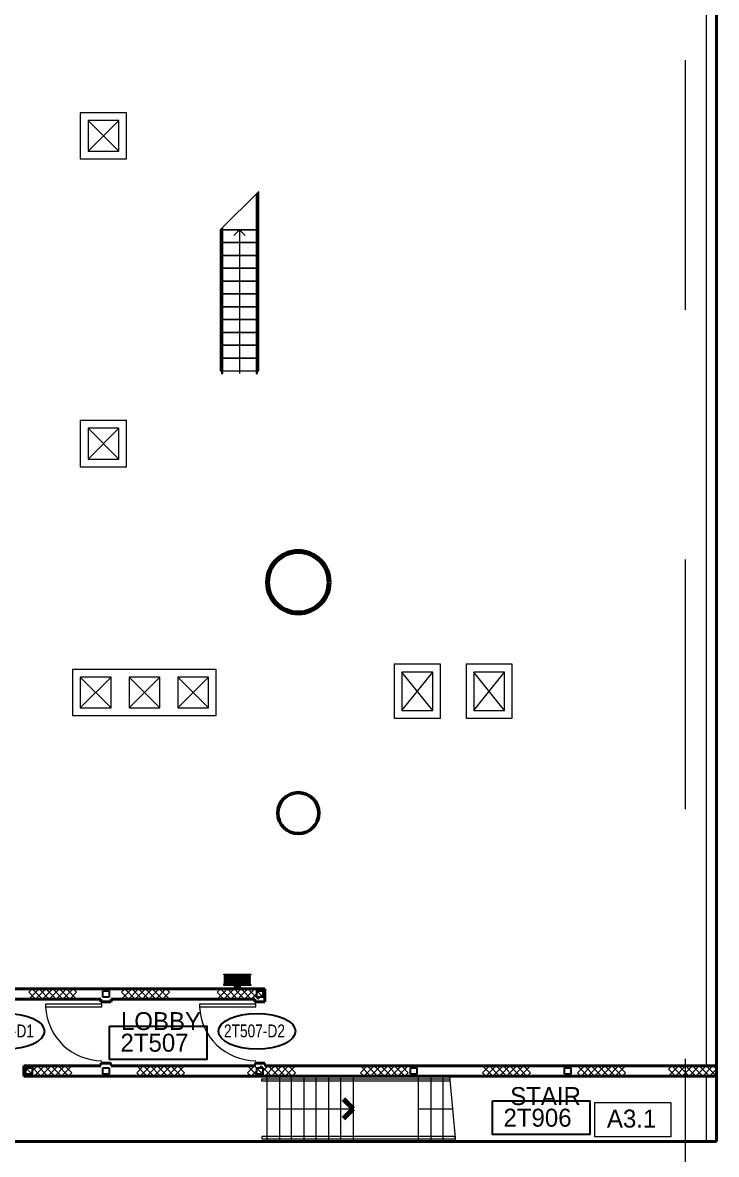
# Model space of a CAD drawing. Header units: metres. Extents: x 1807 to 3745, y 842 to 1968.
# Drawn here: x 3546.62 to 3560.15, y 1320.85 to 1342.9 of the extents above; entities that cross this region are included whole.
import ezdxf
from ezdxf.enums import TextEntityAlignment as Align

# ---------------------------------------------------------------- set-up
doc = ezdxf.new("R2010")
doc.units = ezdxf.units.M
doc.header["$MEASUREMENT"] = 0
doc.linetypes.add('DGN1', pattern=[7.299439, 0, -7.299439])
doc.linetypes.add('DGN2', pattern=[9.732586, 4.866293, -4.866293])
doc.layers.get('0').update_dxf_attribs({"lineweight": 0})
for name, color, linetype, lineweight in [('Level 1', 7, 'Continuous', 0), ('Level 31', 7, 'Continuous', 0), ('Level 33', 7, 'Continuous', 0), ('Primary Door', 7, 'Continuous', 0), ('TRIRIGA DOOR BOX', 7, 'Continuous', 0)]:
    doc.layers.add(name, color=color, linetype=linetype, lineweight=lineweight)
doc.styles.add('Style-CHAR_FAST_FONT', font='CHAR_FAST_FONT.shx', dxfattribs={"height": 0.2})

# ---------------------------------------------------------------- blocks, each defined once
blk = doc.blocks.new('AnonymusCell_284')
at = {"layer": 'Primary Door', "color": 7, "linetype": 'Continuous', "lineweight": 30}
blk.add_ellipse((0, 0), major_axis=(0.75, 0), ratio=0.466667, dxfattribs=at)
at = {"layer": 'Primary Door', "color": 7, "linetype": 'Continuous', "lineweight": 30, "style": 'Style-CHAR_FAST_FONT', "width": 0.799986}
blk.add_text('2T507-D2', height=0.25, dxfattribs=at).set_placement((-0.643, 0.133), align=Align.TOP_LEFT)
blk = doc.blocks.new('AnonymusCell_286')
at = {"layer": 'Primary Door', "color": 7, "linetype": 'Continuous', "lineweight": 30}
blk.add_ellipse((0, 0), major_axis=(0.75, 0), ratio=0.466667, dxfattribs=at)
at = {"layer": 'Primary Door', "color": 7, "linetype": 'Continuous', "lineweight": 30, "style": 'Style-CHAR_FAST_FONT', "width": 0.799986}
blk.add_text('2T507-D1', height=0.25, dxfattribs=at).set_placement((-0.643, 0.133), align=Align.TOP_LEFT)
blk = doc.blocks.new('RFNUM4_40')
at = {"layer": 'Level 33', "color": 7, "linetype": 'Continuous', "lineweight": 13, "extrusion": (0, 0, -1)}
blk.add_lwpolyline([(0.00154, -0.00207), (-0.00831, -0.00207), (-0.00831, 0.00235), (0.00154, 0.00235)], close=True, dxfattribs=at)
at = {"layer": 'Level 33', "color": 7, "linetype": 'Continuous', "lineweight": 13, "extrusion": (0, 0, -1), "style": 'Style-CHAR_FAST_FONT'}
blk.add_text('A3.1', height=0.002333, rotation=180, dxfattribs=at).set_placement((-0.00002, 0), align=Align.MIDDLE_LEFT)

msp = doc.modelspace()

# ---------------------------------------------------------------- linework, layer by layer
at = {"layer": 'Level 1', "color": 7, "linetype": 'DGN2', "lineweight": 0}
msp.add_line((3559.54, 1585.49), (3559.54, 1258.51), dxfattribs=at)
at = {"layer": 'Level 1', "color": 7, "linetype": 'Continuous', "lineweight": 40}
for p, q in [((3560.15, 1321.1), (3560.15, 1522.9)), ((3551.35, 1324.075), (3545.15, 1324.075)), ((3551.35, 1323.875), (3551.35, 1324.075)), ((3548.15, 1323.875), (3545.35, 1323.875)), ((3548.15, 1323.825), (3548.15, 1323.875)), ((3548.35, 1323.825), (3548.15, 1323.825)), ((3548.35, 1323.825), (3548.35, 1323.875)), ((3551.15, 1323.875), (3548.35, 1323.875)), ((3551.15, 1323.825), (3551.15, 1323.875)), ((3551.35, 1323.825), (3551.15, 1323.825)), ((3551.35, 1323.825), (3551.35, 1323.875)), ((3548.35, 1322.625), (3548.15, 1322.625)), ((3551.35, 1322.625), (3551.15, 1322.625)), ((3546.65, 1322.375), (3546.65, 1322.575)), ((3548.15, 1322.575), (3546.65, 1322.575)), ((3551.15, 1322.575), (3548.35, 1322.575)), ((3560.15, 1322.575), (3551.35, 1322.575)), ((3560.15, 1322.375), (3546.65, 1322.375)), ((3527.6, 1321.1), (3560.15, 1321.1))]:
    msp.add_line(p, q, dxfattribs=at)
at = {"layer": 'Level 1', "color": 7, "linetype": 'Continuous', "lineweight": 0}
for p, q in [((3559.95, 1521.425), (3559.95, 1322.575)), ((3548.65, 1341.15), (3547.75, 1341.15)), ((3547.75, 1341.15), (3547.75, 1340.25)), ((3548.65, 1340.25), (3548.65, 1341.15)), ((3547.9, 1340.4), (3548.5, 1341)), ((3548.5, 1340.4), (3547.9, 1341)), ((3547.75, 1340.25), (3548.65, 1340.25)), ((3550.479, 1338.867), (3551.229, 1339.617)), ((3551.204, 1336.067), (3551.204, 1339.592)), ((3551.229, 1338.867), (3551.229, 1339.617)), ((3551.179, 1339.567), (3551.179, 1336.067)), ((3550.479, 1338.867), (3550.479, 1338.617)), ((3551.229, 1338.867), (3550.479, 1338.867)), ((3550.479, 1338.867), (3551.229, 1338.867)), ((3550.504, 1338.892), (3550.504, 1336.067)), ((3550.529, 1336.067), (3550.529, 1338.917)), ((3550.854, 1338.867), (3550.743, 1338.757)), ((3550.854, 1338.867), (3550.854, 1336.067)), ((3550.854, 1338.867), (3550.964, 1338.757)), ((3551.229, 1338.617), (3551.229, 1338.867)), ((3550.479, 1338.617), (3551.229, 1338.617)), ((3550.479, 1338.617), (3550.479, 1338.367)), ((3551.229, 1338.617), (3550.479, 1338.617)), ((3551.229, 1338.367), (3551.229, 1338.617)), ((3550.479, 1338.367), (3551.229, 1338.367)), ((3550.479, 1338.367), (3550.479, 1338.117)), ((3551.229, 1338.367), (3550.479, 1338.367)), ((3551.229, 1338.117), (3551.229, 1338.367)), ((3550.479, 1338.117), (3551.229, 1338.117)), ((3550.479, 1338.117), (3550.479, 1337.867)), ((3551.229, 1338.117), (3550.479, 1338.117)), ((3551.229, 1337.867), (3551.229, 1338.117)), ((3550.479, 1337.867), (3551.229, 1337.867)), ((3550.479, 1337.867), (3550.479, 1337.617)), ((3551.229, 1337.867), (3550.479, 1337.867)), ((3551.229, 1337.617), (3551.229, 1337.867)), ((3550.479, 1337.617), (3551.229, 1337.617)), ((3550.479, 1337.617), (3550.479, 1337.367)), ((3551.229, 1337.617), (3550.479, 1337.617)), ((3551.229, 1337.367), (3551.229, 1337.617)), ((3550.479, 1337.367), (3551.229, 1337.367)), ((3550.479, 1337.367), (3550.479, 1337.117)), ((3551.229, 1337.367), (3550.479, 1337.367)), ((3551.229, 1337.117), (3551.229, 1337.367)), ((3550.479, 1337.117), (3551.229, 1337.117)), ((3550.479, 1337.117), (3550.479, 1336.867)), ((3551.229, 1337.117), (3550.479, 1337.117)), ((3551.229, 1336.867), (3551.229, 1337.117)), ((3550.479, 1336.867), (3551.229, 1336.867)), ((3550.479, 1336.867), (3550.479, 1336.617)), ((3551.229, 1336.867), (3550.479, 1336.867)), ((3551.229, 1336.617), (3551.229, 1336.867)), ((3550.479, 1336.617), (3551.229, 1336.617)), ((3550.479, 1336.617), (3550.479, 1336.367)), ((3551.229, 1336.617), (3550.479, 1336.617)), ((3551.229, 1336.367), (3551.229, 1336.617)), ((3550.479, 1336.367), (3551.229, 1336.367)), ((3550.479, 1336.367), (3550.479, 1336.117)), ((3551.229, 1336.367), (3550.479, 1336.367)), ((3551.229, 1336.117), (3551.229, 1336.367)), ((3550.479, 1336.117), (3551.229, 1336.117)), ((3550.504, 1336.067), (3550.529, 1336.067)), ((3551.179, 1336.067), (3551.204, 1336.067)), ((3548.65, 1335.15), (3547.75, 1335.15)), ((3547.75, 1335.15), (3547.75, 1334.25)), ((3547.9, 1334.4), (3548.5, 1335)), ((3548.5, 1334.4), (3547.9, 1335)), ((3548.65, 1334.25), (3548.65, 1335.15)), ((3547.75, 1334.25), (3548.65, 1334.25)), ((3554.77, 1330.4), (3553.87, 1330.4)), ((3553.87, 1330.4), (3553.87, 1329.35)), ((3554.77, 1329.35), (3554.77, 1330.4)), ((3556.17, 1330.4), (3555.27, 1330.4)), ((3555.27, 1330.4), (3555.27, 1329.35)), ((3556.17, 1329.35), (3556.17, 1330.4)), ((3550.4, 1330.3), (3547.6, 1330.3)), ((3547.6, 1330.3), (3547.6, 1329.4)), ((3547.75, 1329.55), (3548.35, 1330.15)), ((3548.35, 1329.55), (3547.75, 1330.15)), ((3548.7, 1329.55), (3549.3, 1330.15)), ((3549.3, 1329.55), (3548.7, 1330.15)), ((3549.65, 1329.55), (3550.25, 1330.15)), ((3550.25, 1329.55), (3549.65, 1330.15)), ((3550.4, 1329.4), (3550.4, 1330.3)), ((3554.02, 1329.5), (3554.62, 1330.25)), ((3554.62, 1329.5), (3554.02, 1330.25)), ((3555.42, 1329.5), (3556.02, 1330.25)), ((3556.02, 1329.5), (3555.42, 1330.25)), ((3547.6, 1329.4), (3550.4, 1329.4)), ((3553.87, 1329.35), (3554.77, 1329.35)), ((3555.27, 1329.35), (3556.17, 1329.35)), ((3550.566, 1324.348), (3551.056, 1324.348)), ((3550.566, 1324.329), (3551.056, 1324.329)), ((3550.566, 1324.311), (3551.056, 1324.311)), ((3550.566, 1324.292), (3551.056, 1324.292)), ((3550.566, 1324.274), (3551.056, 1324.274)), ((3550.566, 1324.255), (3551.056, 1324.255)), ((3550.566, 1324.218), (3551.056, 1324.218)), ((3550.566, 1324.199), (3551.056, 1324.199)), ((3550.566, 1324.181), (3551.056, 1324.181)), ((3550.566, 1324.162), (3551.056, 1324.162)), ((3550.569, 1324.237), (3551.056, 1324.237)), ((3550.569, 1324.237), (3551.056, 1324.237)), ((3546.745, 1324.008), (3546.811, 1324.075)), ((3546.945, 1324.075), (3546.745, 1323.875)), ((3546.878, 1323.875), (3546.745, 1324.008)), ((3546.811, 1324.075), (3547.011, 1323.875)), ((3547.078, 1324.075), (3546.878, 1323.875)), ((3547.145, 1323.875), (3546.945, 1324.075)), ((3547.011, 1323.875), (3547.211, 1324.075)), ((3547.278, 1323.875), (3547.078, 1324.075)), ((3547.345, 1324.075), (3547.145, 1323.875)), ((3547.211, 1324.075), (3547.411, 1323.875)), ((3547.478, 1324.075), (3547.278, 1323.875)), ((3547.545, 1323.875), (3547.345, 1324.075)), ((3547.411, 1323.875), (3547.611, 1324.075)), ((3547.678, 1323.875), (3547.478, 1324.075)), ((3547.678, 1324.008), (3547.545, 1323.875)), ((3547.611, 1324.075), (3547.678, 1324.008)), ((3548.553, 1324.008), (3548.62, 1324.075)), ((3548.753, 1324.075), (3548.553, 1323.875)), ((3548.686, 1323.875), (3548.553, 1324.008)), ((3548.62, 1324.075), (3548.82, 1323.875)), ((3548.886, 1324.075), (3548.686, 1323.875)), ((3548.953, 1323.875), (3548.753, 1324.075)), ((3548.82, 1323.875), (3549.02, 1324.075)), ((3549.086, 1323.875), (3548.886, 1324.075)), ((3549.153, 1324.075), (3548.953, 1323.875)), ((3549.02, 1324.075), (3549.22, 1323.875)), ((3549.286, 1324.075), (3549.086, 1323.875)), ((3549.353, 1323.875), (3549.153, 1324.075)), ((3549.22, 1323.875), (3549.42, 1324.075)), ((3549.486, 1323.875), (3549.286, 1324.075)), ((3549.486, 1324.008), (3549.353, 1323.875)), ((3549.42, 1324.075), (3549.486, 1324.008)), ((3550.417, 1324.008), (3550.483, 1324.075)), ((3550.617, 1324.075), (3550.417, 1323.875)), ((3550.55, 1323.875), (3550.417, 1324.008)), ((3550.483, 1324.075), (3550.683, 1323.875)), ((3550.75, 1324.075), (3550.55, 1323.875)), ((3550.817, 1323.875), (3550.617, 1324.075)), ((3550.683, 1323.875), (3550.883, 1324.075)), ((3550.95, 1323.875), (3550.75, 1324.075)), ((3551.017, 1324.075), (3550.817, 1323.875)), ((3550.883, 1324.075), (3551.083, 1323.875)), ((3551.15, 1324.075), (3550.95, 1323.875)), ((3551.217, 1323.875), (3551.017, 1324.075)), ((3551.083, 1323.875), (3551.283, 1324.075)), ((3551.35, 1323.875), (3551.15, 1324.075)), ((3551.35, 1324.008), (3551.217, 1323.875)), ((3551.283, 1324.075), (3551.35, 1324.008)), ((3548.172, 1323.775), (3547.072, 1323.775)), ((3547.072, 1323.775), (3547.072, 1323.725)), ((3547.072, 1323.725), (3548.172, 1323.725)), ((3548.172, 1323.725), (3548.172, 1323.775)), ((3551.172, 1323.775), (3550.072, 1323.775)), ((3550.072, 1323.775), (3550.072, 1323.725)), ((3550.072, 1323.725), (3551.172, 1323.725)), ((3551.172, 1323.725), (3551.172, 1323.775)), ((3548.006, 1322.814), (3548.006, 1322.814)), ((3546.65, 1322.575), (3546.85, 1322.375)), ((3546.65, 1322.442), (3546.783, 1322.575)), ((3546.717, 1322.375), (3546.65, 1322.442)), ((3546.917, 1322.575), (3546.717, 1322.375)), ((3546.783, 1322.575), (3546.983, 1322.375)), ((3546.85, 1322.375), (3547.05, 1322.575)), ((3547.117, 1322.375), (3546.917, 1322.575)), ((3546.983, 1322.375), (3547.183, 1322.575)), ((3547.05, 1322.575), (3547.25, 1322.375)), ((3547.317, 1322.575), (3547.117, 1322.375)), ((3547.183, 1322.575), (3547.383, 1322.375)), ((3547.25, 1322.375), (3547.45, 1322.575)), ((3547.517, 1322.375), (3547.317, 1322.575)), ((3547.383, 1322.375), (3547.583, 1322.575)), ((3547.45, 1322.575), (3547.583, 1322.442)), ((3547.583, 1322.442), (3547.517, 1322.375)), ((3548.849, 1322.575), (3549.049, 1322.375)), ((3548.849, 1322.442), (3548.982, 1322.575)), ((3548.915, 1322.375), (3548.849, 1322.442)), ((3549.115, 1322.575), (3548.915, 1322.375)), ((3548.982, 1322.575), (3549.182, 1322.375)), ((3549.049, 1322.375), (3549.249, 1322.575)), ((3549.315, 1322.375), (3549.115, 1322.575)), ((3549.182, 1322.375), (3549.382, 1322.575)), ((3549.249, 1322.575), (3549.449, 1322.375)), ((3549.515, 1322.575), (3549.315, 1322.375)), ((3549.382, 1322.575), (3549.582, 1322.375)), ((3549.449, 1322.375), (3549.649, 1322.575)), ((3549.715, 1322.375), (3549.515, 1322.575)), ((3549.582, 1322.375), (3549.782, 1322.575)), ((3549.649, 1322.575), (3549.782, 1322.442)), ((3549.782, 1322.442), (3549.715, 1322.375)), ((3551.011, 1322.575), (3551.211, 1322.375)), ((3551.011, 1322.442), (3551.145, 1322.575)), ((3551.078, 1322.375), (3551.011, 1322.442)), ((3551.278, 1322.575), (3551.078, 1322.375)), ((3551.145, 1322.575), (3551.345, 1322.375)), ((3551.211, 1322.375), (3551.411, 1322.575)), ((3551.478, 1322.375), (3551.278, 1322.575)), ((3551.345, 1322.375), (3551.545, 1322.575)), ((3551.411, 1322.575), (3551.611, 1322.375)), ((3551.678, 1322.575), (3551.478, 1322.375)), ((3551.545, 1322.575), (3551.745, 1322.375)), ((3551.611, 1322.375), (3551.811, 1322.575)), ((3551.878, 1322.375), (3551.678, 1322.575)), ((3551.745, 1322.375), (3551.945, 1322.575)), ((3551.811, 1322.575), (3551.945, 1322.442)), ((3551.945, 1322.442), (3551.878, 1322.375)), ((3553.21, 1322.575), (3553.41, 1322.375)), ((3553.21, 1322.442), (3553.343, 1322.575)), ((3553.277, 1322.375), (3553.21, 1322.442)), ((3553.477, 1322.575), (3553.277, 1322.375)), ((3553.343, 1322.575), (3553.543, 1322.375)), ((3553.41, 1322.375), (3553.61, 1322.575)), ((3553.677, 1322.375), (3553.477, 1322.575)), ((3553.543, 1322.375), (3553.743, 1322.575)), ((3553.61, 1322.575), (3553.81, 1322.375)), ((3553.877, 1322.575), (3553.677, 1322.375)), ((3553.743, 1322.575), (3553.943, 1322.375)), ((3553.81, 1322.375), (3554.01, 1322.575)), ((3554.077, 1322.375), (3553.877, 1322.575)), ((3553.943, 1322.375), (3554.143, 1322.575)), ((3554.01, 1322.575), (3554.143, 1322.442)), ((3554.143, 1322.442), (3554.077, 1322.375)), ((3555.591, 1322.575), (3555.791, 1322.375)), ((3555.591, 1322.442), (3555.724, 1322.575)), ((3555.657, 1322.375), (3555.591, 1322.442)), ((3555.857, 1322.575), (3555.657, 1322.375)), ((3555.724, 1322.575), (3555.924, 1322.375)), ((3555.791, 1322.375), (3555.991, 1322.575)), ((3556.057, 1322.375), (3555.857, 1322.575)), ((3555.924, 1322.375), (3556.124, 1322.575)), ((3555.991, 1322.575), (3556.191, 1322.375)), ((3556.257, 1322.575), (3556.057, 1322.375)), ((3556.124, 1322.575), (3556.324, 1322.375)), ((3556.191, 1322.375), (3556.391, 1322.575)), ((3556.457, 1322.375), (3556.257, 1322.575)), ((3556.324, 1322.375), (3556.524, 1322.575)), ((3556.391, 1322.575), (3556.524, 1322.442)), ((3556.524, 1322.442), (3556.457, 1322.375)), ((3557.444, 1322.575), (3557.644, 1322.375)), ((3557.444, 1322.442), (3557.577, 1322.575)), ((3557.511, 1322.375), (3557.444, 1322.442)), ((3557.711, 1322.575), (3557.511, 1322.375)), ((3557.577, 1322.575), (3557.777, 1322.375)), ((3557.644, 1322.375), (3557.844, 1322.575)), ((3557.911, 1322.375), (3557.711, 1322.575)), ((3557.777, 1322.375), (3557.977, 1322.575)), ((3557.844, 1322.575), (3558.044, 1322.375)), ((3558.111, 1322.575), (3557.911, 1322.375)), ((3557.977, 1322.575), (3558.177, 1322.375)), ((3558.044, 1322.375), (3558.244, 1322.575)), ((3558.311, 1322.375), (3558.111, 1322.575)), ((3558.177, 1322.375), (3558.377, 1322.575)), ((3558.244, 1322.575), (3558.377, 1322.442)), ((3558.377, 1322.442), (3558.311, 1322.375)), ((3559.217, 1322.508), (3559.283, 1322.575)), ((3559.417, 1322.575), (3559.217, 1322.375)), ((3559.35, 1322.375), (3559.217, 1322.508)), ((3559.283, 1322.575), (3559.483, 1322.375)), ((3559.55, 1322.575), (3559.35, 1322.375)), ((3559.617, 1322.375), (3559.417, 1322.575)), ((3559.483, 1322.375), (3559.683, 1322.575)), ((3559.75, 1322.375), (3559.55, 1322.575)), ((3559.817, 1322.575), (3559.617, 1322.375)), ((3559.683, 1322.575), (3559.883, 1322.375)), ((3559.95, 1322.575), (3559.75, 1322.375)), ((3560.017, 1322.375), (3559.817, 1322.575)), ((3559.883, 1322.375), (3560.083, 1322.575)), ((3560.15, 1322.375), (3559.95, 1322.575)), ((3560.15, 1322.508), (3560.017, 1322.375)), ((3560.083, 1322.575), (3560.15, 1322.508)), ((3551.29, 1322.325), (3554.954, 1322.325)), ((3551.29, 1322.275), (3551.29, 1322.325)), ((3554.954, 1322.275), (3551.29, 1322.275)), ((3551.39, 1322.375), (3554.945, 1322.375)), ((3551.39, 1321.1), (3551.39, 1322.375)), ((3551.39, 1322.375), (3551.63, 1322.375)), ((3551.63, 1322.375), (3551.63, 1321.1)), ((3551.87, 1321.1), (3551.87, 1322.375)), ((3551.87, 1322.375), (3552.11, 1322.375)), ((3552.11, 1322.375), (3552.11, 1321.1)), ((3552.35, 1321.1), (3552.35, 1322.375)), ((3552.35, 1322.375), (3552.59, 1322.375)), ((3552.59, 1322.375), (3552.59, 1321.1)), ((3552.83, 1321.1), (3552.83, 1322.375)), ((3552.83, 1322.375), (3553.07, 1322.375)), ((3553.07, 1322.375), (3553.07, 1321.1)), ((3554.345, 1321.1), (3554.345, 1322.375)), ((3554.345, 1322.375), (3554.585, 1322.375)), ((3554.585, 1322.375), (3554.585, 1321.1)), ((3554.825, 1321.1), (3554.825, 1322.375)), ((3554.825, 1322.375), (3554.945, 1322.375)), ((3554.945, 1322.375), (3555.065, 1321.1)), ((3554.954, 1322.325), (3554.954, 1322.275)), ((3559.95, 1322.375), (3559.95, 1321.1)), ((3551.39, 1321.737), (3553.07, 1321.737)), ((3554.345, 1321.737), (3555.005, 1321.737)), ((3555.06, 1321.2), (3551.29, 1321.2)), ((3551.29, 1321.2), (3551.29, 1321.15)), ((3551.29, 1321.15), (3555.06, 1321.15)), ((3551.63, 1321.1), (3551.87, 1321.1)), ((3552.11, 1321.1), (3552.35, 1321.1)), ((3552.59, 1321.1), (3552.83, 1321.1)), ((3554.585, 1321.1), (3554.825, 1321.1)), ((3555.06, 1321.15), (3555.06, 1321.2))]:
    msp.add_line(p, q, dxfattribs=at)
at = {"layer": 'Level 1', "color": 7, "linetype": 'Continuous', "lineweight": 13}
for p, q in [((3548.5, 1341), (3547.9, 1341)), ((3547.9, 1341), (3547.9, 1340.4)), ((3548.5, 1340.4), (3548.5, 1341)), ((3547.9, 1340.4), (3548.5, 1340.4)), ((3548.5, 1335), (3547.9, 1335)), ((3547.9, 1335), (3547.9, 1334.4)), ((3548.5, 1334.4), (3548.5, 1335)), ((3547.9, 1334.4), (3548.5, 1334.4)), ((3548.35, 1330.15), (3547.75, 1330.15)), ((3547.75, 1330.15), (3547.75, 1329.55)), ((3548.35, 1329.55), (3548.35, 1330.15)), ((3549.3, 1330.15), (3548.7, 1330.15)), ((3548.7, 1330.15), (3548.7, 1329.55)), ((3549.3, 1329.55), (3549.3, 1330.15)), ((3550.25, 1330.15), (3549.65, 1330.15)), ((3549.65, 1330.15), (3549.65, 1329.55)), ((3550.25, 1329.55), (3550.25, 1330.15)), ((3554.62, 1330.25), (3554.02, 1330.25)), ((3554.02, 1330.25), (3554.02, 1329.5)), ((3554.62, 1329.5), (3554.62, 1330.25)), ((3556.02, 1330.25), (3555.42, 1330.25)), ((3555.42, 1330.25), (3555.42, 1329.5)), ((3556.02, 1329.5), (3556.02, 1330.25)), ((3547.75, 1329.55), (3548.35, 1329.55)), ((3548.7, 1329.55), (3549.3, 1329.55)), ((3549.65, 1329.55), (3550.25, 1329.55)), ((3554.02, 1329.5), (3554.62, 1329.5)), ((3555.42, 1329.5), (3556.02, 1329.5)), ((3550.546, 1324.364), (3551.076, 1324.364)), ((3550.546, 1324.349), (3550.546, 1324.364)), ((3551.076, 1324.349), (3550.546, 1324.349)), ((3550.546, 1324.159), (3551.076, 1324.159)), ((3550.546, 1324.144), (3550.546, 1324.159)), ((3551.076, 1324.364), (3551.076, 1324.349)), ((3551.076, 1324.159), (3551.076, 1324.144)), ((3551.076, 1324.144), (3550.546, 1324.144))]:
    msp.add_line(p, q, dxfattribs=at)
at = {"layer": 'Level 1', "color": 7, "linetype": 'DGN1', "lineweight": 0}
for p, q in [((3550.762, 1324.139), (3550.762, 1324.346)), ((3550.859, 1324.139), (3550.859, 1324.346))]:
    msp.add_line(p, q, dxfattribs=at)
at = {"layer": 'Level 1', "color": 7, "linetype": 'Continuous', "lineweight": 30}
for p, q in [((3548.19, 1324.035), (3548.31, 1324.035)), ((3548.19, 1323.915), (3548.19, 1324.035)), ((3548.31, 1324.035), (3548.31, 1323.915)), ((3550.76, 1324.138), (3550.862, 1324.138)), ((3550.76, 1324.109), (3550.76, 1324.138)), ((3550.862, 1324.109), (3550.76, 1324.109)), ((3550.862, 1324.138), (3550.862, 1324.109)), ((3551.19, 1324.035), (3551.31, 1324.035)), ((3551.19, 1323.915), (3551.19, 1324.035)), ((3551.31, 1324.035), (3551.31, 1323.915)), ((3548.31, 1323.915), (3548.19, 1323.915)), ((3551.31, 1323.915), (3551.19, 1323.915)), ((3548.15, 1322.575), (3548.15, 1322.625)), ((3548.35, 1322.575), (3548.35, 1322.625)), ((3551.15, 1322.625), (3551.15, 1322.625)), ((3551.15, 1322.625), (3551.15, 1322.575)), ((3551.35, 1322.625), (3551.35, 1322.575)), ((3546.69, 1322.535), (3546.81, 1322.535)), ((3546.69, 1322.415), (3546.69, 1322.535)), ((3546.81, 1322.415), (3546.69, 1322.415)), ((3546.81, 1322.535), (3546.81, 1322.415)), ((3548.19, 1322.535), (3548.31, 1322.535)), ((3548.19, 1322.415), (3548.19, 1322.535)), ((3548.31, 1322.415), (3548.19, 1322.415)), ((3548.31, 1322.535), (3548.31, 1322.415)), ((3551.19, 1322.535), (3551.31, 1322.535)), ((3551.19, 1322.415), (3551.19, 1322.535)), ((3551.31, 1322.415), (3551.19, 1322.415)), ((3551.31, 1322.535), (3551.31, 1322.415)), ((3554.19, 1322.535), (3554.31, 1322.535)), ((3554.19, 1322.415), (3554.19, 1322.535)), ((3554.31, 1322.415), (3554.19, 1322.415)), ((3554.31, 1322.535), (3554.31, 1322.415)), ((3557.19, 1322.535), (3557.31, 1322.535)), ((3557.19, 1322.415), (3557.19, 1322.535)), ((3557.31, 1322.415), (3557.19, 1322.415)), ((3557.31, 1322.535), (3557.31, 1322.415))]:
    msp.add_line(p, q, dxfattribs=at)
at = {"layer": 'Level 1', "color": 7, "linetype": 'Continuous', "lineweight": 70}
for p, q in [((3553.07, 1321.737), (3552.881, 1321.927)), ((3552.881, 1321.548), (3553.07, 1321.737))]:
    msp.add_line(p, q, dxfattribs=at)
msp.add_circle((3552, 1332), 0.6, dxfattribs=at)
at = {"layer": 'Level 1', "color": 7, "linetype": 'Continuous', "lineweight": 53}
msp.add_circle((3552, 1327.5), 0.4, dxfattribs=at)
at = {"layer": 'Level 1', "color": 7, "linetype": 'Continuous', "lineweight": 0}
for centre in [(3548.172, 1323.775), (3551.172, 1323.775)]:
    msp.add_arc(centre, 1.1, 182.6026, 270, dxfattribs=at)
for centre, major_axis, ratio in [((3550.572, 1324.339), (-0.017, 0), 0.578812), ((3550.572, 1324.32), (-0.017, 0), 0.578812), ((3550.572, 1324.302), (-0.017, 0), 0.578812), ((3550.572, 1324.283), (-0.017, 0), 0.578812), ((3550.572, 1324.265), (-0.017, 0), 0.578812), ((3550.572, 1324.246), (-0.017, 0), 0.578812), ((3551.049, 1324.227), (0.017, 0), 0.578813), ((3551.049, 1324.208), (0.017, 0), 0.578813), ((3551.049, 1324.19), (0.017, 0), 0.578813), ((3551.049, 1324.171), (0.017, 0), 0.578813)]:
    msp.add_ellipse(centre, major_axis=major_axis, ratio=ratio, start_param=5.123349, end_param=7.619689, dxfattribs=at)
at = {"layer": 'Level 1', "color": 7, "linetype": 'Continuous', "lineweight": 0, "extrusion": (0, 0, -1)}
for centre, major_axis, ratio in [((3550.572, 1324.227), (0.017, 0), 0.578812), ((3550.572, 1324.208), (0.017, 0), 0.578812), ((3550.572, 1324.19), (0.017, 0), 0.578812), ((3550.572, 1324.171), (0.017, 0), 0.578812), ((3551.049, 1324.339), (-0.017, 0), 0.578813), ((3551.049, 1324.32), (-0.017, 0), 0.578813), ((3551.049, 1324.302), (-0.017, 0), 0.578813), ((3551.049, 1324.283), (-0.017, 0), 0.578813), ((3551.049, 1324.265), (-0.017, 0), 0.578813), ((3551.049, 1324.246), (-0.017, 0), 0.578813)]:
    msp.add_ellipse(centre, major_axis=major_axis, ratio=ratio, start_param=1.981756, end_param=4.478097, dxfattribs=at)
at = {"layer": 'TRIRIGA DOOR BOX', "color": 251, "linetype": 'Continuous', "lineweight": 30, "true_color": 0x555555}
for points in [[(3548.316, 1323.351), (3550.216, 1323.351), (3550.216, 1322.701), (3548.316, 1322.701)], [(3555.783, 1321.89), (3557.683, 1321.89), (3557.683, 1321.24), (3555.783, 1321.24)]]:
    msp.add_lwpolyline(points, close=True, dxfattribs=at)

# ---------------------------------------------------------------- block references
at = {"color": 7, "linetype": 'Continuous', "lineweight": 0}
for name, p in [('AnonymusCell_286', (3546.3, 1323.248)), ('AnonymusCell_284', (3551.193, 1323.248))]:
    msp.add_blockref(name, p, dxfattribs=at)
at = {"color": 7, "linetype": 'Continuous', "lineweight": 13, "extrusion": (0, 0, -1), "xscale": 149.9997392292361, "yscale": 149.9997392292361, "zscale": 149.9997392292361, "rotation": 180}
msp.add_blockref('RFNUM4_40', (-3558.013, 1321.547), dxfattribs=at)

# ---------------------------------------------------------------- texts
at = {"layer": 'Level 31', "color": 7, "linetype": 'Continuous', "lineweight": 30, "style": 'Style-CHAR_FAST_FONT'}
msp.add_text('LOBBY', height=0.35, dxfattribs=at).set_placement((3548.542, 1323.447), align=Align.MIDDLE_LEFT)
at = {"layer": 'Level 31', "color": 7, "linetype": 'Continuous', "lineweight": 13, "style": 'Style-CHAR_FAST_FONT'}
msp.add_text('STAIR', height=0.35, dxfattribs=at).set_placement((3556.131, 1321.986), align=Align.MIDDLE_LEFT)
at = {"layer": 'Level 33', "color": 7, "linetype": 'Continuous', "lineweight": 30, "style": 'Style-CHAR_FAST_FONT'}
for s, p in [('2T507', (3548.533, 1323.026)), ('2T906', (3556, 1321.565))]:
    msp.add_text(s, height=0.35, dxfattribs=at).set_placement(p, align=Align.MIDDLE_LEFT)

doc.saveas('drawing.dxf')
